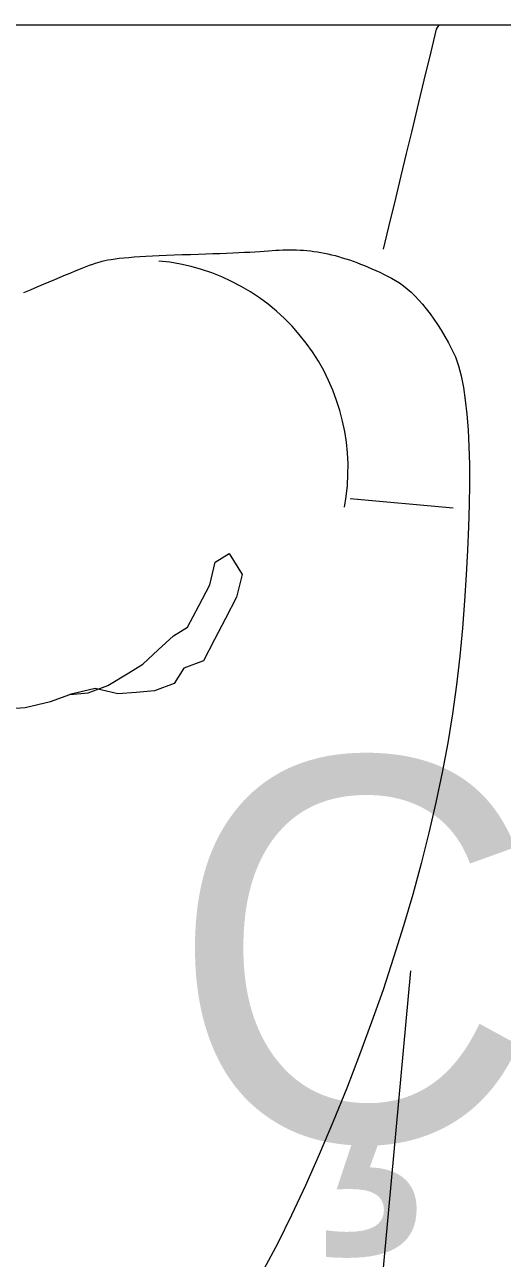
# Model space of a CAD drawing. Header units: millimetres. Extents: x 1393 to 3101, y -2944 to -480.
# Drawn here: x 2842.55 to 2856.31, y -1328.35 to -1292.82 of the extents above; entities that cross this region are included whole.
import ezdxf

# ---------------------------------------------------------------- set-up
doc = ezdxf.new("R2010")
doc.units = ezdxf.units.MM
doc.layers.add('TEFRİŞ_İÇ', color=224, linetype='Continuous', lineweight=13)
doc.layers.add('yazı', color=253, linetype='Continuous', lineweight=20)
doc.styles.get("Standard").update_dxf_attribs({"font": 'EtrFont'})

# ---------------------------------------------------------------- blocks, each defined once
blk = doc.blocks.new('A$C22EE4B40')
at = {"layer": 'TEFRİŞ_İÇ', "linetype": 'Continuous'}
for p, q in [((0.312642, 0.552652), (1.02007, 0.552652)), ((0.748082, 0.551312), (0.746516, 0.544812)), ((0.748844, 0.552652), (0.748082, 0.551312)), ((0.746516, 0.544812), (0.744558, 0.536686)), ((0.744558, 0.536686), (0.742992, 0.530186)), ((0.742992, 0.530186), (0.741034, 0.522061)), ((0.741034, 0.522061), (0.739468, 0.515561)), ((0.739468, 0.515561), (0.737902, 0.50906)), ((0.737902, 0.50906), (0.736335, 0.50256)), ((0.736335, 0.50256), (0.734377, 0.494434)), ((0.734377, 0.494434), (0.732811, 0.487934)), ((0.687661, 0.486847), (0.689477, 0.486923)), ((0.689477, 0.486923), (0.691204, 0.487)), ((0.691204, 0.487), (0.692846, 0.487078)), ((0.692846, 0.487078), (0.694399, 0.487157)), ((0.694399, 0.487157), (0.695866, 0.487237)), ((0.695866, 0.487237), (0.697245, 0.487318)), ((0.697245, 0.487318), (0.698539, 0.4874)), ((0.698539, 0.4874), (0.699743, 0.487482)), ((0.699743, 0.487482), (0.700861, 0.487566)), ((0.700861, 0.487566), (0.701891, 0.487649)), ((0.701891, 0.487649), (0.702881, 0.487724)), ((0.702881, 0.487724), (0.703871, 0.487777)), ((0.703871, 0.487777), (0.704864, 0.487811)), ((0.704864, 0.487811), (0.705856, 0.487823)), ((0.705856, 0.487823), (0.706852, 0.487815)), ((0.706852, 0.487815), (0.707849, 0.487786)), ((0.707849, 0.487786), (0.708848, 0.487736)), ((0.708848, 0.487736), (0.709848, 0.487666)), ((0.709848, 0.487666), (0.710851, 0.487577)), ((0.710851, 0.487577), (0.711855, 0.487465)), ((0.711855, 0.487465), (0.712862, 0.487334)), ((0.712862, 0.487334), (0.713869, 0.487181)), ((0.713869, 0.487181), (0.714879, 0.487008)), ((0.714879, 0.487008), (0.71589, 0.486814)), ((0.647291, 0.482963), (0.648248, 0.483326)), ((0.648248, 0.483326), (0.649122, 0.48365)), ((0.649122, 0.48365), (0.649912, 0.483933)), ((0.649912, 0.483933), (0.650619, 0.484176)), ((0.650619, 0.484176), (0.651241, 0.484378)), ((0.651241, 0.484378), (0.65188, 0.484558)), ((0.65188, 0.484558), (0.65263, 0.48473)), ((0.65263, 0.48473), (0.653492, 0.484894)), ((0.653492, 0.484894), (0.654466, 0.485052)), ((0.654466, 0.485052), (0.655554, 0.485204)), ((0.655554, 0.485204), (0.656754, 0.485348)), ((0.656754, 0.485348), (0.658067, 0.485485)), ((0.658067, 0.485485), (0.659491, 0.485615)), ((0.659491, 0.485615), (0.66103, 0.485738)), ((0.66103, 0.485738), (0.66268, 0.485855)), ((0.66268, 0.485855), (0.664442, 0.485964)), ((0.664442, 0.485964), (0.666316, 0.486066)), ((0.666316, 0.486066), (0.668304, 0.486162)), ((0.668304, 0.486162), (0.670404, 0.48625)), ((0.670404, 0.48625), (0.672617, 0.486331)), ((0.672617, 0.486331), (0.674941, 0.486405)), ((0.674941, 0.486405), (0.67728, 0.486477)), ((0.67728, 0.486477), (0.67953, 0.486549)), ((0.67953, 0.486549), (0.681694, 0.486622)), ((0.681694, 0.486622), (0.68377, 0.486696)), ((0.68377, 0.486696), (0.68576, 0.486772)), ((0.68576, 0.486772), (0.687661, 0.486847)), ((0.71589, 0.486814), (0.716903, 0.486601)), ((0.716903, 0.486601), (0.717916, 0.486366)), ((0.717916, 0.486366), (0.718937, 0.486111)), ((0.718937, 0.486111), (0.719964, 0.485832)), ((0.719964, 0.485832), (0.721001, 0.485533)), ((0.721001, 0.485533), (0.722045, 0.485211)), ((0.722045, 0.485211), (0.723098, 0.484868)), ((0.723098, 0.484868), (0.724157, 0.484501)), ((0.724157, 0.484501), (0.725226, 0.484113)), ((0.725226, 0.484113), (0.726302, 0.483702)), ((0.726302, 0.483702), (0.727387, 0.483269)), ((0.638248, 0.479288), (0.639791, 0.479935)), ((0.639791, 0.479935), (0.64125, 0.48054)), ((0.64125, 0.48054), (0.642625, 0.481105)), ((0.642625, 0.481105), (0.643916, 0.48163)), ((0.643916, 0.48163), (0.645125, 0.482115)), ((0.645125, 0.482115), (0.64625, 0.482559)), ((0.64625, 0.482559), (0.647291, 0.482963)), ((0.727387, 0.483269), (0.728479, 0.482815)), ((0.728479, 0.482815), (0.729581, 0.482339)), ((0.729581, 0.482339), (0.730688, 0.481839)), ((0.730688, 0.481839), (0.731807, 0.481319)), ((0.731807, 0.481319), (0.732932, 0.480775)), ((0.732932, 0.480775), (0.734065, 0.48021)), ((0.734065, 0.48021), (0.735205, 0.479622)), ((0.6293, 0.475461), (0.631241, 0.476301)), ((0.631241, 0.476301), (0.633119, 0.477109)), ((0.633119, 0.477109), (0.634912, 0.477876)), ((0.634912, 0.477876), (0.636622, 0.478603)), ((0.636622, 0.478603), (0.638248, 0.479288)), ((0.735205, 0.479622), (0.736347, 0.478981)), ((0.736347, 0.478981), (0.737482, 0.478254)), ((0.737482, 0.478254), (0.73861, 0.477441)), ((0.73861, 0.477441), (0.739729, 0.476543)), ((0.739729, 0.476543), (0.740843, 0.47556)), ((0.740843, 0.47556), (0.741948, 0.474491)), ((0.741948, 0.474491), (0.743048, 0.473336)), ((0.743048, 0.473336), (0.744138, 0.472095)), ((0.744138, 0.472095), (0.745223, 0.470771)), ((0.745223, 0.470771), (0.7463, 0.469359)), ((0.7463, 0.469359), (0.74737, 0.467862)), ((0.74737, 0.467862), (0.748432, 0.466279)), ((0.748432, 0.466279), (0.749488, 0.464611)), ((0.749488, 0.464611), (0.750536, 0.462858)), ((0.750536, 0.462858), (0.751577, 0.461019)), ((0.751577, 0.461019), (0.75261, 0.459093)), ((0.75261, 0.459093), (0.753589, 0.456936)), ((0.753589, 0.456936), (0.754462, 0.454396)), ((0.754462, 0.454396), (0.755231, 0.451475)), ((0.755231, 0.451475), (0.755894, 0.448173)), ((0.755894, 0.448173), (0.756452, 0.444491)), ((0.756452, 0.444491), (0.756905, 0.440427)), ((0.756905, 0.440427), (0.757254, 0.435982)), ((0.757254, 0.435982), (0.757497, 0.431155)), ((0.757497, 0.431155), (0.757636, 0.425949)), ((0.757636, 0.425949), (0.75767, 0.420359)), ((0.75767, 0.420359), (0.757598, 0.41439)), ((0.723311, 0.416204), (0.752973, 0.413487)), ((0.757598, 0.41439), (0.757422, 0.408039)), ((0.757422, 0.408039), (0.757141, 0.401307)), ((0.684419, 0.397801), (0.688452, 0.400268)), ((0.688452, 0.400268), (0.692153, 0.394218)), ((0.757141, 0.401307), (0.756754, 0.394194)), ((0.682853, 0.391301), (0.684419, 0.397801)), ((0.679662, 0.385192), (0.682853, 0.391301)), ((0.692153, 0.394218), (0.690587, 0.387718)), ((0.756754, 0.394194), (0.756263, 0.3867)), ((0.690587, 0.387718), (0.687396, 0.38161)), ((0.676471, 0.379084), (0.679662, 0.385192)), ((0.756263, 0.3867), (0.755666, 0.378824)), ((0.687396, 0.38161), (0.684205, 0.375501)), ((0.672438, 0.376617), (0.676471, 0.379084)), ((0.755666, 0.378824), (0.754914, 0.370707)), ((0.668013, 0.372524), (0.672438, 0.376617)), ((0.684205, 0.375501), (0.681013, 0.369392)), ((0.663588, 0.368433), (0.668013, 0.372524)), ((0.754914, 0.370707), (0.753951, 0.362488)), ((0.659555, 0.365966), (0.663588, 0.368433)), ((0.675355, 0.367316), (0.672555, 0.362834)), ((0.681013, 0.369392), (0.675355, 0.367316)), ((0.653505, 0.362265), (0.659555, 0.365966)), ((0.672555, 0.362834), (0.666898, 0.360758)), ((0.753951, 0.362488), (0.752777, 0.354167)), ((0.636922, 0.357664), (0.64258, 0.359739)), ((0.649863, 0.361423), (0.64258, 0.359739)), ((0.64258, 0.359739), (0.647846, 0.36019)), ((0.647846, 0.36019), (0.653505, 0.362265)), ((0.656363, 0.359857), (0.649863, 0.361423)), ((0.66163, 0.360307), (0.656363, 0.359857)), ((0.666898, 0.360758), (0.66163, 0.360307)), ((0.624372, 0.35553), (0.629639, 0.35598)), ((0.629639, 0.35598), (0.636922, 0.357664)), ((0.752777, 0.354167), (0.751393, 0.345742)), ((0.751393, 0.345742), (0.749799, 0.337215)), ((0.749799, 0.337215), (0.747995, 0.328585)), ((0.747995, 0.328585), (0.745982, 0.319853)), ((0.745982, 0.319853), (0.743756, 0.311017)), ((0.743756, 0.311017), (0.741323, 0.302081)), ((0.741323, 0.302081), (0.738678, 0.293042)), ((0.738678, 0.293042), (0.735823, 0.2839)), ((0.735823, 0.2839), (0.732758, 0.274655)), ((0.722549, 0.081367), (0.740753, 0.280088)), ((0.732758, 0.274655), (0.729484, 0.265308)), ((0.729484, 0.265308), (0.725999, 0.255858)), ((0.725999, 0.255858), (0.722305, 0.246306)), ((0.722305, 0.246306), (0.718399, 0.236651)), ((0.718399, 0.236651), (0.714394, 0.227187)), ((0.714394, 0.227187), (0.710397, 0.218204)), ((0.710397, 0.218204), (0.706411, 0.209704)), ((0.706411, 0.209704), (0.702432, 0.201686)), ((0.702432, 0.201686), (0.698464, 0.194151))]:
    blk.add_line(p, q, dxfattribs=at)
blk.add_arc((0.662695, 0.424812), 0.06, 349.285108, 84.765964, dxfattribs=at)

msp = doc.modelspace()

# ---------------------------------------------------------------- block references
at = {"layer": 'TEFRİŞ_İÇ', "linetype": 'Continuous', "lineweight": 15, "xscale": 100, "yscale": 100, "zscale": 100}
msp.add_blockref('A$C22EE4B40', (2779.593244, -1348.081188), dxfattribs=at)

# ---------------------------------------------------------------- texts
at = {"layer": 'yazı', "color": 1}
msp.add_text('Ç.YATAK ODASI', height=11, rotation=360, dxfattribs=at).set_placement((2846.705088, -1324.952847))

doc.saveas('drawing.dxf')
